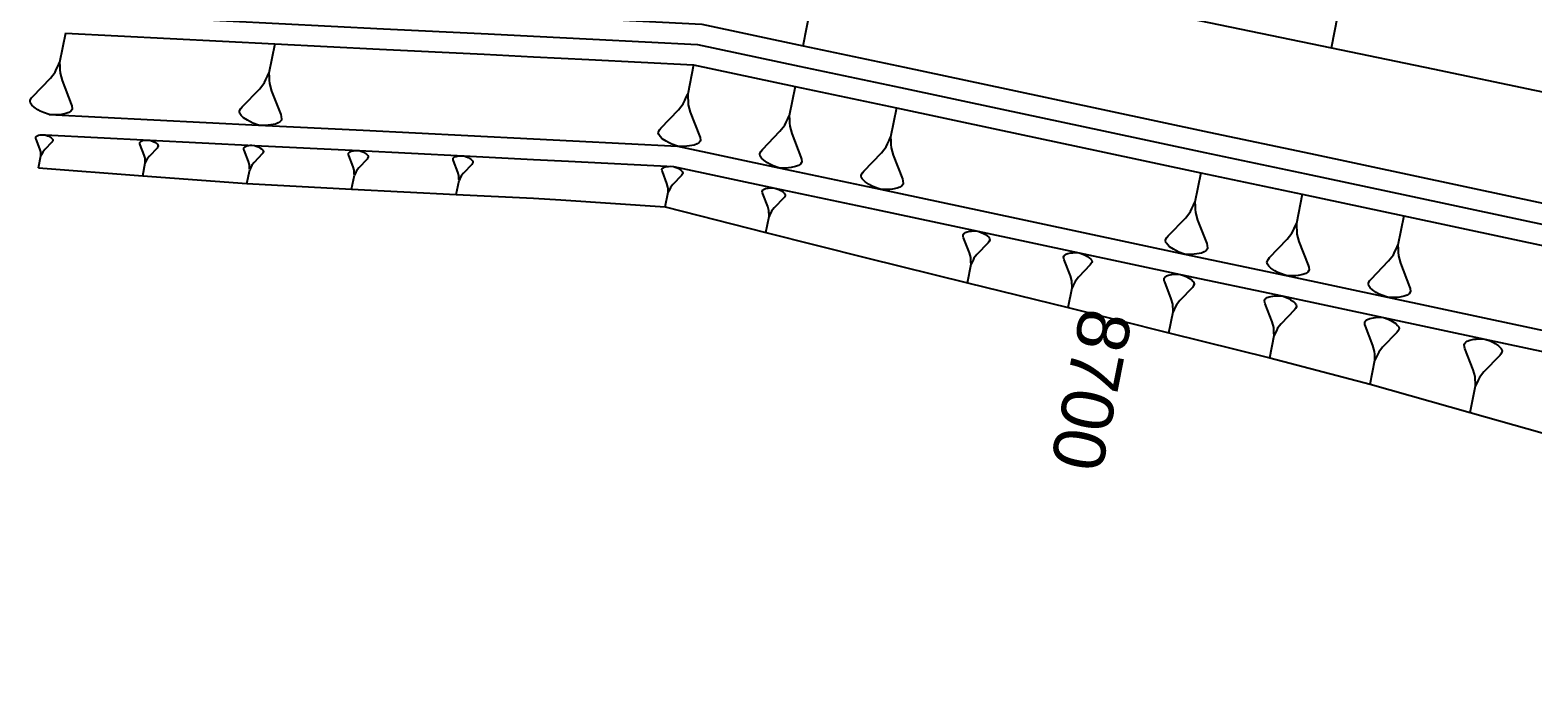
# Model space of a CAD drawing. Extents: x 388537 to 389570, y 804803 to 804975.
# Drawn here: x 389275.7 to 389348.2, y 804832.6 to 804863.9 of the extents above; entities that cross this region are included whole.
import ezdxf
from ezdxf.enums import TextEntityAlignment as Align

# ---------------------------------------------------------------- set-up
doc = ezdxf.new("R2010")
doc.units = 0
doc.layers.get('0').update_dxf_attribs({"linetype": 'CONTINUOUS'})
doc.styles.add('ARIAL', font='ARIAL.FON')

msp = doc.modelspace()

# ---------------------------------------------------------------- linework, layer by layer
at = {"color": 7}
for p, q in [((389312.9995, 804863.1489), (389313.3568, 804864.9431)), ((389338.4691, 804863.0424), (389338.7818, 804864.6127)), ((389277.4322, 804863.7505), (389277.1503, 804862.335)), ((389287.5275, 804863.2433), (389287.2457, 804861.8279)), ((389276.7061, 804861.5825), (389276.9323, 804861.8739)), ((389276.9323, 804861.8739), (389277.005, 804862.0276)), ((389277.005, 804862.0276), (389277.0777, 804862.1813)), ((389277.0777, 804862.1813), (389277.1503, 804862.335)), ((389277.1503, 804862.335), (389277.1585, 804862.1652)), ((389277.1585, 804862.1652), (389277.1668, 804861.9954)), ((389277.1668, 804861.9954), (389277.175, 804861.8256)), ((389287.173, 804861.6742), (389287.2457, 804861.8279)), ((389287.2457, 804861.8279), (389287.2539, 804861.6581)), ((389307.7181, 804862.2288), (389307.4364, 804860.8138)), ((389275.8577, 804860.7003), (389276.7061, 804861.5825)), ((389277.175, 804861.8256), (389277.2723, 804861.4698)), ((389277.2723, 804861.4698), (389277.7181, 804860.3299)), ((389286.8015, 804861.0755), (389287.0277, 804861.3668)), ((389287.0277, 804861.3668), (389287.1004, 804861.5205)), ((389287.1004, 804861.5205), (389287.173, 804861.6742)), ((389287.2539, 804861.6581), (389287.2621, 804861.4883)), ((389287.2621, 804861.4883), (389287.2703, 804861.3185)), ((389287.2703, 804861.3185), (389287.3677, 804860.9628)), ((389312.6089, 804861.1874), (389312.3272, 804859.7724)), ((389275.7285, 804860.4738), (389275.7366, 804860.5142)), ((389275.7529, 804860.3848), (389275.7285, 804860.4738)), ((389275.7366, 804860.5142), (389275.8012, 804860.6275)), ((389275.7852, 804860.3363), (389275.7529, 804860.3848)), ((389275.8012, 804860.6275), (389275.8577, 804860.7003)), ((389285.9532, 804860.1934), (389286.8015, 804861.0755)), ((389287.3677, 804860.9628), (389287.8134, 804859.823)), ((389307.2185, 804860.3528), (389307.2911, 804860.5064)), ((389307.2911, 804860.5064), (389307.3637, 804860.6601)), ((389307.3637, 804860.6601), (389307.4364, 804860.8138)), ((389307.4364, 804860.8138), (389307.4446, 804860.644)), ((389307.4446, 804860.644), (389307.4528, 804860.4742)), ((389307.4528, 804860.4742), (389307.461, 804860.3045)), ((389275.8176, 804860.2878), (389275.7852, 804860.3363)), ((389275.9229, 804860.1828), (389275.8176, 804860.2878)), ((389276.109, 804860.0616), (389275.9229, 804860.1828)), ((389276.2222, 804859.997), (389276.109, 804860.0616)), ((389276.376, 804859.9244), (389276.2222, 804859.997)), ((389276.651, 804859.8276), (389276.376, 804859.9244)), ((389276.9422, 804859.8116), (389276.651, 804859.8276)), ((389277.112, 804859.8199), (389276.9422, 804859.8116)), ((389277.2414, 804859.8361), (389277.112, 804859.8199)), ((389277.4597, 804859.8768), (389277.2414, 804859.8361)), ((389277.5971, 804859.9335), (389277.4597, 804859.8768)), ((389277.6456, 804859.9659), (389277.5971, 804859.9335)), ((389277.6941, 804859.9983), (389277.6456, 804859.9659)), ((389277.7507, 804860.0711), (389277.6941, 804859.9983)), ((389277.7181, 804860.3299), (389277.7424, 804860.2409)), ((389277.7424, 804860.2409), (389277.7587, 804860.1115)), ((389277.7587, 804860.1115), (389277.7507, 804860.0711)), ((389285.824, 804859.9669), (389285.8321, 804860.0073)), ((389285.8484, 804859.878), (389285.824, 804859.9669)), ((389285.8321, 804860.0073), (389285.8967, 804860.1206)), ((389285.8808, 804859.8295), (389285.8484, 804859.878)), ((389285.9131, 804859.781), (389285.8808, 804859.8295)), ((389285.8967, 804860.1206), (389285.9532, 804860.1934)), ((389286.0183, 804859.6759), (389285.9131, 804859.781)), ((389286.2044, 804859.5548), (389286.0183, 804859.6759)), ((389287.8134, 804859.823), (389287.8377, 804859.7341)), ((389287.8377, 804859.7341), (389287.854, 804859.6047)), ((389306.1442, 804859.1796), (389306.9924, 804860.0615)), ((389306.9924, 804860.0615), (389307.2185, 804860.3528)), ((389307.461, 804860.3045), (389307.5584, 804859.9488)), ((389307.5584, 804859.9488), (389308.004, 804858.8093)), ((389312.2545, 804859.6187), (389312.3272, 804859.7724)), ((389312.3272, 804859.7724), (389312.3354, 804859.6026)), ((389317.4997, 804860.146), (389317.218, 804858.731)), ((389286.3177, 804859.4902), (389286.2044, 804859.5548)), ((389286.4714, 804859.4176), (389286.3177, 804859.4902)), ((389286.7464, 804859.3208), (389286.4714, 804859.4176)), ((389287.0375, 804859.3048), (389286.7464, 804859.3208)), ((389287.2073, 804859.3131), (389287.0375, 804859.3048)), ((389287.3367, 804859.3293), (389287.2073, 804859.3131)), ((389287.555, 804859.37), (389287.3367, 804859.3293)), ((389287.6924, 804859.4267), (389287.555, 804859.37)), ((389287.7409, 804859.4591), (389287.6924, 804859.4267)), ((389287.7894, 804859.4915), (389287.7409, 804859.4591)), ((389287.846, 804859.5643), (389287.7894, 804859.4915)), ((389287.854, 804859.6047), (389287.846, 804859.5643)), ((389306.0151, 804858.9531), (389306.0231, 804858.9936)), ((389306.0394, 804858.8642), (389306.0151, 804858.9531)), ((389306.0231, 804858.9936), (389306.0877, 804859.1068)), ((389306.0877, 804859.1068), (389306.1442, 804859.1796)), ((389311.035, 804858.1382), (389311.8831, 804859.0201)), ((389311.8831, 804859.0201), (389312.1093, 804859.3114)), ((389312.1093, 804859.3114), (389312.1819, 804859.465)), ((389312.1819, 804859.465), (389312.2545, 804859.6187)), ((389312.3354, 804859.6026), (389312.3436, 804859.4328)), ((389312.3436, 804859.4328), (389312.3518, 804859.2631)), ((389312.3518, 804859.2631), (389312.4492, 804858.9074)), ((389276.0069, 804858.7318), (389276.0102, 804858.7481)), ((389276.0135, 804858.6793), (389276.0069, 804858.7318)), ((389276.0102, 804858.7481), (389276.0331, 804858.7777)), ((389276.0234, 804858.6433), (389276.0135, 804858.6793)), ((389276.204, 804858.1814), (389276.0234, 804858.6433)), ((389276.0331, 804858.7777), (389276.0527, 804858.7908)), ((389276.0527, 804858.7908), (389276.0724, 804858.8039)), ((389276.0724, 804858.8039), (389276.1281, 804858.8269)), ((389276.1281, 804858.8269), (389276.2165, 804858.8433)), ((389276.2165, 804858.8433), (389276.2689, 804858.8499)), ((389276.2689, 804858.8499), (389276.3378, 804858.8533)), ((389276.3378, 804858.8533), (389276.4557, 804858.8468)), ((389276.7771, 804858.4932), (389276.4334, 804858.1358)), ((389276.4557, 804858.8468), (389276.5672, 804858.8076)), ((389276.5672, 804858.8076), (389276.6294, 804858.7782)), ((389276.6294, 804858.7782), (389276.6753, 804858.752)), ((389276.6753, 804858.752), (389276.7507, 804858.7029)), ((389276.7507, 804858.7029), (389276.7934, 804858.6603)), ((389276.8, 804858.5227), (389276.7771, 804858.4932)), ((389276.7934, 804858.6603), (389276.8065, 804858.6407)), ((389276.8262, 804858.5686), (389276.8, 804858.5227)), ((389276.8065, 804858.6407), (389276.8196, 804858.621)), ((389276.8196, 804858.621), (389276.8295, 804858.585)), ((389276.8295, 804858.585), (389276.8262, 804858.5686)), ((389281.0192, 804858.4693), (389281.0227, 804858.487)), ((389281.0263, 804858.4127), (389281.0192, 804858.4693)), ((389281.0227, 804858.487), (389281.0475, 804858.5188)), ((389281.037, 804858.3739), (389281.0263, 804858.4127)), ((389281.2318, 804857.8756), (389281.037, 804858.3739)), ((389281.0475, 804858.5188), (389281.0687, 804858.533)), ((389281.0687, 804858.533), (389281.0899, 804858.5471)), ((389281.0899, 804858.5471), (389281.1499, 804858.5719)), ((389281.1499, 804858.5719), (389281.2454, 804858.5897)), ((389281.2454, 804858.5897), (389281.3019, 804858.5968)), ((389281.3019, 804858.5968), (389281.3762, 804858.6004)), ((389281.3762, 804858.6004), (389281.5034, 804858.5934)), ((389281.8502, 804858.2119), (389281.4793, 804857.8263)), ((389281.5034, 804858.5934), (389281.6237, 804858.5511)), ((389281.6237, 804858.5511), (389281.6908, 804858.5193)), ((389281.6908, 804858.5193), (389281.7404, 804858.4911)), ((389281.7404, 804858.4911), (389281.8217, 804858.4381)), ((389281.8217, 804858.4381), (389281.8677, 804858.3922)), ((389281.8749, 804858.2438), (389281.8502, 804858.2119)), ((389281.8677, 804858.3922), (389281.8819, 804858.371)), ((389281.9031, 804858.2933), (389281.8749, 804858.2438)), ((389281.8819, 804858.371), (389281.896, 804858.3498)), ((389281.896, 804858.3498), (389281.9067, 804858.311)), ((389281.9067, 804858.311), (389281.9031, 804858.2933)), ((389286.0323, 804858.207), (389286.0361, 804858.2259)), ((389286.0399, 804858.1464), (389286.0323, 804858.207)), ((389286.0361, 804858.2259), (389286.0626, 804858.2601)), ((389286.0626, 804858.2601), (389286.0853, 804858.2752)), ((389286.0853, 804858.2752), (389286.108, 804858.2904)), ((389286.108, 804858.2904), (389286.1724, 804858.317)), ((389286.1724, 804858.317), (389286.2746, 804858.336)), ((389286.2746, 804858.336), (389286.3352, 804858.3436)), ((389286.3352, 804858.3436), (389286.4148, 804858.3475)), ((389286.4148, 804858.3475), (389286.5511, 804858.34)), ((389286.5511, 804858.34), (389286.68, 804858.2947)), ((389286.68, 804858.2947), (389286.752, 804858.2606)), ((389286.752, 804858.2606), (389286.805, 804858.2304)), ((389286.805, 804858.2304), (389286.8922, 804858.1736)), ((389306.0718, 804858.8158), (389306.0394, 804858.8642)), ((389306.1041, 804858.7673), (389306.0718, 804858.8158)), ((389306.2093, 804858.6623), (389306.1041, 804858.7673)), ((389306.3954, 804858.5412), (389306.2093, 804858.6623)), ((389306.5086, 804858.4766), (389306.3954, 804858.5412)), ((389306.6623, 804858.4039), (389306.5086, 804858.4766)), ((389306.9372, 804858.3072), (389306.6623, 804858.4039)), ((389307.2283, 804858.2912), (389306.9372, 804858.3072)), ((389307.3981, 804858.2995), (389307.2283, 804858.2912)), ((389307.5274, 804858.3157), (389307.3981, 804858.2995)), ((389307.7456, 804858.3563), (389307.5274, 804858.3157)), ((389307.883, 804858.4131), (389307.7456, 804858.3563)), ((389307.9315, 804858.4454), (389307.883, 804858.4131)), ((389307.98, 804858.4778), (389307.9315, 804858.4454)), ((389308.0365, 804858.5506), (389307.98, 804858.4778)), ((389308.004, 804858.8093), (389308.0283, 804858.7204)), ((389308.0283, 804858.7204), (389308.0446, 804858.591)), ((389308.0446, 804858.591), (389308.0365, 804858.5506)), ((389312.4492, 804858.9074), (389312.8948, 804857.7679)), ((389316.7739, 804857.9787), (389317.0001, 804858.27)), ((389317.0001, 804858.27), (389317.0727, 804858.4236)), ((389317.0727, 804858.4236), (389317.1453, 804858.5773)), ((389317.1453, 804858.5773), (389317.218, 804858.731)), ((389317.218, 804858.731), (389317.2262, 804858.5612)), ((389317.2262, 804858.5612), (389317.2344, 804858.3914)), ((389317.2344, 804858.3914), (389317.2426, 804858.2217)), ((389317.2426, 804858.2217), (389317.34, 804857.866)), ((389276.1392, 804857.2574), (389276.2534, 804857.8309)), ((389276.2434, 804858.0373), (389276.204, 804858.1814)), ((389276.2468, 804857.9685), (389276.2434, 804858.0373)), ((389276.2501, 804857.8997), (389276.2468, 804857.9685)), ((389276.2534, 804857.8309), (389276.2501, 804857.8997)), ((389276.2829, 804857.8932), (389276.2534, 804857.8309)), ((389276.3123, 804857.9554), (389276.2829, 804857.8932)), ((389276.3417, 804858.0177), (389276.3123, 804857.9554)), ((389276.4334, 804858.1358), (389276.3417, 804858.0177)), ((389281.162, 804856.8786), (389281.2852, 804857.4974)), ((389281.2744, 804857.7201), (389281.2318, 804857.8756)), ((389281.278, 804857.6458), (389281.2744, 804857.7201)), ((389281.2816, 804857.5716), (389281.278, 804857.6458)), ((389281.2852, 804857.4974), (389281.2816, 804857.5716)), ((389281.3169, 804857.5646), (389281.2852, 804857.4974)), ((389281.3487, 804857.6318), (389281.3169, 804857.5646)), ((389281.3805, 804857.6989), (389281.3487, 804857.6318)), ((389281.4793, 804857.8263), (389281.3805, 804857.6989)), ((389286.0513, 804858.1047), (389286.0399, 804858.1464)), ((389286.2601, 804857.5708), (389286.0513, 804858.1047)), ((389286.3057, 804857.4042), (389286.2601, 804857.5708)), ((389286.5253, 804857.518), (389286.4194, 804857.3816)), ((389286.9227, 804857.9312), (389286.5253, 804857.518)), ((389286.8922, 804858.1736), (389286.9415, 804858.1244)), ((389286.9492, 804857.9654), (389286.9227, 804857.9312)), ((389286.9415, 804858.1244), (389286.9566, 804858.1017)), ((389286.9794, 804858.0184), (389286.9492, 804857.9654)), ((389286.9566, 804858.1017), (389286.9718, 804858.079)), ((389286.9718, 804858.079), (389286.9832, 804858.0374)), ((389286.9832, 804858.0374), (389286.9794, 804858.0184)), ((389291.0748, 804857.9523), (389291.0786, 804857.9714)), ((389291.0825, 804857.891), (389291.0748, 804857.9523)), ((389291.0786, 804857.9714), (389291.1053, 804858.0059)), ((389291.094, 804857.849), (389291.0825, 804857.891)), ((389291.3049, 804857.3097), (389291.094, 804857.849)), ((389291.1053, 804858.0059), (389291.1283, 804858.0212)), ((389291.1283, 804858.0212), (389291.1512, 804858.0365)), ((389291.1512, 804858.0365), (389291.2162, 804858.0633)), ((389291.2162, 804858.0633), (389291.3195, 804858.0826)), ((389291.3195, 804858.0826), (389291.3807, 804858.0903)), ((389291.3807, 804858.0903), (389291.4611, 804858.0942)), ((389291.4611, 804858.0942), (389291.5988, 804858.0866)), ((389291.9741, 804857.6737), (389291.5727, 804857.2563)), ((389291.5988, 804858.0866), (389291.729, 804858.0408)), ((389291.729, 804858.0408), (389291.8017, 804858.0064)), ((389291.8017, 804858.0064), (389291.8553, 804857.9759)), ((389291.8553, 804857.9759), (389291.9433, 804857.9186)), ((389291.9433, 804857.9186), (389291.9931, 804857.8689)), ((389292.0009, 804857.7082), (389291.9741, 804857.6737)), ((389291.9931, 804857.8689), (389292.0084, 804857.8459)), ((389292.0315, 804857.7618), (389292.0009, 804857.7082)), ((389292.0084, 804857.8459), (389292.0238, 804857.823)), ((389292.0238, 804857.823), (389292.0353, 804857.7809)), ((389292.0353, 804857.7809), (389292.0315, 804857.7618)), ((389296.1227, 804857.6989), (389296.1265, 804857.718)), ((389296.1304, 804857.6377), (389296.1227, 804857.6989)), ((389296.1265, 804857.718), (389296.1532, 804857.7525)), ((389296.1419, 804857.5957), (389296.1304, 804857.6377)), ((389296.3527, 804857.0565), (389296.1419, 804857.5957)), ((389296.1532, 804857.7525), (389296.1761, 804857.7678)), ((389296.1761, 804857.7678), (389296.1991, 804857.7831)), ((389296.1991, 804857.7831), (389296.2641, 804857.8099)), ((389296.2641, 804857.8099), (389296.3673, 804857.8292)), ((389296.3673, 804857.8292), (389296.4285, 804857.8369)), ((389296.4285, 804857.8369), (389296.5088, 804857.8407)), ((389296.5088, 804857.8407), (389296.6465, 804857.8332)), ((389296.6465, 804857.8332), (389296.7766, 804857.7874)), ((389296.7766, 804857.7874), (389296.8493, 804857.7531)), ((389296.8493, 804857.7531), (389296.9029, 804857.7225)), ((389296.9029, 804857.7225), (389296.9909, 804857.6652)), ((389296.9909, 804857.6652), (389297.0407, 804857.6155)), ((389297.0407, 804857.6155), (389297.056, 804857.5926)), ((389297.079, 804857.5085), (389297.0485, 804857.4549)), ((389297.056, 804857.5926), (389297.0713, 804857.5697)), ((389297.0713, 804857.5697), (389297.0828, 804857.5276)), ((389297.0828, 804857.5276), (389297.079, 804857.5085)), ((389310.9058, 804857.9117), (389310.9139, 804857.9522)), ((389310.9302, 804857.8228), (389310.9058, 804857.9117)), ((389310.9139, 804857.9522), (389310.9785, 804858.0654)), ((389310.9626, 804857.7743), (389310.9302, 804857.8228)), ((389310.9949, 804857.7259), (389310.9626, 804857.7743)), ((389310.9785, 804858.0654), (389311.035, 804858.1382)), ((389311.1001, 804857.6209), (389310.9949, 804857.7259)), ((389311.2862, 804857.4997), (389311.1001, 804857.6209)), ((389311.3994, 804857.4352), (389311.2862, 804857.4997)), ((389312.9273, 804857.5092), (389312.8708, 804857.4364)), ((389312.8948, 804857.7679), (389312.9191, 804857.679)), ((389312.9191, 804857.679), (389312.9354, 804857.5496)), ((389312.9354, 804857.5496), (389312.9273, 804857.5092)), ((389315.9258, 804857.0968), (389316.7739, 804857.9787)), ((389317.34, 804857.866), (389317.7856, 804856.7265)), ((389286.1853, 804856.5026), (389286.3173, 804857.1656)), ((389286.3096, 804857.3247), (389286.3057, 804857.4042)), ((389286.3134, 804857.2451), (389286.3096, 804857.3247)), ((389286.3173, 804857.1656), (389286.3134, 804857.2451)), ((389286.3513, 804857.2376), (389286.3173, 804857.1656)), ((389286.3853, 804857.3096), (389286.3513, 804857.2376)), ((389286.4194, 804857.3816), (389286.3853, 804857.3096)), ((389291.2293, 804856.2306), (389291.3626, 804856.9003)), ((389291.3509, 804857.1413), (389291.3049, 804857.3097)), ((389291.3548, 804857.061), (389291.3509, 804857.1413)), ((389291.3587, 804856.9807), (389291.3548, 804857.061)), ((389291.3626, 804856.9003), (389291.3587, 804856.9807)), ((389291.397, 804856.973), (389291.3626, 804856.9003)), ((389291.4314, 804857.0458), (389291.397, 804856.973)), ((389291.4657, 804857.1185), (389291.4314, 804857.0458)), ((389291.5727, 804857.2563), (389291.4657, 804857.1185)), ((389296.3987, 804856.8883), (389296.3527, 804857.0565)), ((389296.4026, 804856.808), (389296.3987, 804856.8883)), ((389296.4065, 804856.7277), (389296.4026, 804856.808)), ((389296.4791, 804856.7927), (389296.4448, 804856.72)), ((389296.5135, 804856.8654), (389296.4791, 804856.7927)), ((389296.6205, 804857.0032), (389296.5135, 804856.8654)), ((389297.0217, 804857.4205), (389296.6205, 804857.0032)), ((389297.0485, 804857.4549), (389297.0217, 804857.4205)), ((389306.1915, 804857.1853), (389306.1955, 804857.2054)), ((389306.1996, 804857.121), (389306.1915, 804857.1853)), ((389306.1955, 804857.2054), (389306.2236, 804857.2416)), ((389306.2117, 804857.0768), (389306.1996, 804857.121)), ((389306.4332, 804856.5104), (389306.2117, 804857.0768)), ((389306.2236, 804857.2416), (389306.2477, 804857.2577)), ((389306.2477, 804857.2577), (389306.2718, 804857.2738)), ((389306.2718, 804857.2738), (389306.3401, 804857.302)), ((389306.3401, 804857.302), (389306.4486, 804857.3221)), ((389306.4486, 804857.3221), (389306.5129, 804857.3302)), ((389306.5129, 804857.3302), (389306.5973, 804857.3343)), ((389306.5973, 804857.3343), (389306.7419, 804857.3264)), ((389307.1361, 804856.8927), (389306.7145, 804856.4543)), ((389306.7419, 804857.3264), (389306.8786, 804857.2783)), ((389306.8786, 804857.2783), (389306.955, 804857.2422)), ((389306.955, 804857.2422), (389307.0113, 804857.2101)), ((389307.0113, 804857.2101), (389307.1038, 804857.1499)), ((389307.1038, 804857.1499), (389307.1561, 804857.0977)), ((389307.1642, 804856.9289), (389307.1361, 804856.8927)), ((389307.1561, 804857.0977), (389307.1722, 804857.0736)), ((389307.1963, 804856.9852), (389307.1642, 804856.9289)), ((389307.1722, 804857.0736), (389307.1883, 804857.0495)), ((389307.1883, 804857.0495), (389307.2003, 804857.0053)), ((389307.2003, 804857.0053), (389307.1963, 804856.9852)), ((389311.5531, 804857.3625), (389311.3994, 804857.4352)), ((389311.828, 804857.2658), (389311.5531, 804857.3625)), ((389312.1191, 804857.2498), (389311.828, 804857.2658)), ((389312.2889, 804857.2581), (389312.1191, 804857.2498)), ((389312.4182, 804857.2743), (389312.2889, 804857.2581)), ((389312.6364, 804857.3149), (389312.4182, 804857.2743)), ((389312.7738, 804857.3716), (389312.6364, 804857.3149)), ((389312.8223, 804857.404), (389312.7738, 804857.3716)), ((389312.8708, 804857.4364), (389312.8223, 804857.404)), ((389315.7966, 804856.8703), (389315.8047, 804856.9108)), ((389315.821, 804856.7814), (389315.7966, 804856.8703)), ((389315.8047, 804856.9108), (389315.8693, 804857.024)), ((389315.8533, 804856.7329), (389315.821, 804856.7814)), ((389315.8693, 804857.024), (389315.9258, 804857.0968)), ((389332.1721, 804857.0219), (389331.8903, 804855.6068)), ((389296.2771, 804855.9779), (389296.4104, 804856.6473)), ((389296.4104, 804856.6473), (389296.4065, 804856.7277)), ((389296.4448, 804856.72), (389296.4104, 804856.6473)), ((389306.3538, 804855.377), (389306.4938, 804856.0804)), ((389306.4816, 804856.3336), (389306.4332, 804856.5104)), ((389306.4857, 804856.2492), (389306.4816, 804856.3336)), ((389306.4897, 804856.1648), (389306.4857, 804856.2492)), ((389306.4938, 804856.0804), (389306.4897, 804856.1648)), ((389306.5299, 804856.1568), (389306.4938, 804856.0804)), ((389306.566, 804856.2332), (389306.5299, 804856.1568)), ((389306.6021, 804856.3096), (389306.566, 804856.2332)), ((389306.7145, 804856.4543), (389306.6021, 804856.3096)), ((389311.0282, 804856.13), (389311.0326, 804856.1521)), ((389311.0371, 804856.0594), (389311.0282, 804856.13)), ((389311.0326, 804856.1521), (389311.0634, 804856.1918)), ((389311.0504, 804856.0109), (389311.0371, 804856.0594)), ((389311.0634, 804856.1918), (389311.0899, 804856.2095)), ((389311.0899, 804856.2095), (389311.1164, 804856.2272)), ((389311.1164, 804856.2272), (389311.1914, 804856.2582)), ((389311.1914, 804856.2582), (389311.3105, 804856.2803)), ((389311.3105, 804856.2803), (389311.3812, 804856.2892)), ((389311.3812, 804856.2892), (389311.4738, 804856.2937)), ((389311.4738, 804856.2937), (389311.6327, 804856.285)), ((389311.6327, 804856.285), (389311.7829, 804856.2322)), ((389311.7829, 804856.2322), (389311.8667, 804856.1925)), ((389311.8667, 804856.1925), (389311.9286, 804856.1573)), ((389311.9286, 804856.1573), (389312.0301, 804856.0911)), ((389312.0301, 804856.0911), (389312.0876, 804856.0338)), ((389312.0876, 804856.0338), (389312.1052, 804856.0073)), ((389315.8857, 804856.6845), (389315.8533, 804856.7329)), ((389315.9909, 804856.5795), (389315.8857, 804856.6845)), ((389316.177, 804856.4583), (389315.9909, 804856.5795)), ((389316.2902, 804856.3938), (389316.177, 804856.4583)), ((389316.4439, 804856.3211), (389316.2902, 804856.3938)), ((389316.7188, 804856.2243), (389316.4439, 804856.3211)), ((389317.0099, 804856.2084), (389316.7188, 804856.2243)), ((389317.1797, 804856.2166), (389317.0099, 804856.2084)), ((389317.309, 804856.2329), (389317.1797, 804856.2166)), ((389317.5272, 804856.2735), (389317.309, 804856.2329)), ((389317.6646, 804856.3302), (389317.5272, 804856.2735)), ((389317.7131, 804856.3626), (389317.6646, 804856.3302)), ((389317.7616, 804856.395), (389317.7131, 804856.3626)), ((389317.8181, 804856.4678), (389317.7616, 804856.395)), ((389317.7856, 804856.7265), (389317.8099, 804856.6376)), ((389317.8099, 804856.6376), (389317.8262, 804856.5082)), ((389317.8262, 804856.5082), (389317.8181, 804856.4678)), ((389311.2936, 804855.3887), (389311.0504, 804856.0109)), ((389311.3468, 804855.1946), (389311.2936, 804855.3887)), ((389311.6026, 804855.3272), (389311.4792, 804855.1682)), ((389312.0657, 804855.8087), (389311.6026, 804855.3272)), ((389312.0966, 804855.8484), (389312.0657, 804855.8087)), ((389312.1318, 804855.9103), (389312.0966, 804855.8484)), ((389312.1052, 804856.0073), (389312.1229, 804855.9809)), ((389312.1229, 804855.9809), (389312.1362, 804855.9323)), ((389312.1362, 804855.9323), (389312.1318, 804855.9103)), ((389331.7451, 804855.2995), (389331.8177, 804855.4531)), ((389331.8177, 804855.4531), (389331.8903, 804855.6068)), ((389331.8903, 804855.6068), (389331.8986, 804855.437)), ((389331.8986, 804855.437), (389331.9068, 804855.2673)), ((389337.0629, 804855.9805), (389336.7811, 804854.5654)), ((389311.2064, 804854.144), (389311.3602, 804854.9165)), ((389311.3513, 804855.1019), (389311.3468, 804855.1946)), ((389311.3557, 804855.0092), (389311.3513, 804855.1019)), ((389311.3602, 804854.9165), (389311.3557, 804855.0092)), ((389311.3999, 804855.0004), (389311.3602, 804854.9165)), ((389311.4395, 804855.0843), (389311.3999, 804855.0004)), ((389311.4792, 804855.1682), (389311.4395, 804855.0843)), ((389330.5982, 804853.9726), (389331.4463, 804854.8546)), ((389331.4463, 804854.8546), (389331.6724, 804855.1458)), ((389331.6724, 804855.1458), (389331.7451, 804855.2995)), ((389331.9068, 804855.2673), (389331.915, 804855.0975)), ((389331.915, 804855.0975), (389332.0123, 804854.7418)), ((389332.0123, 804854.7418), (389332.458, 804853.6023)), ((389341.9537, 804854.9391), (389341.6719, 804853.524)), ((389320.7095, 804854.0215), (389320.7147, 804854.0472)), ((389320.7199, 804853.9392), (389320.7095, 804854.0215)), ((389320.7147, 804854.0472), (389320.7506, 804854.0936)), ((389320.7354, 804853.8826), (389320.7199, 804853.9392)), ((389321.019, 804853.1573), (389320.7354, 804853.8826)), ((389320.7506, 804854.0936), (389320.7815, 804854.1142)), ((389320.7815, 804854.1142), (389320.8124, 804854.1348)), ((389320.8124, 804854.1348), (389320.8998, 804854.1709)), ((389320.8998, 804854.1709), (389321.0387, 804854.1967)), ((389321.0387, 804854.1967), (389321.121, 804854.2071)), ((389321.121, 804854.2071), (389321.2291, 804854.2123)), ((389321.2291, 804854.2123), (389321.4143, 804854.2022)), ((389321.4143, 804854.2022), (389321.5893, 804854.1406)), ((389321.5893, 804854.1406), (389321.6871, 804854.0944)), ((389321.6871, 804854.0944), (389321.7592, 804854.0533)), ((389321.7592, 804854.0533), (389321.8776, 804853.9762)), ((389321.8776, 804853.9762), (389321.9446, 804853.9093)), ((389321.9446, 804853.9093), (389321.9652, 804853.8785)), ((389321.9652, 804853.8785), (389321.9858, 804853.8476)), ((389330.477, 804853.7866), (389330.5416, 804853.8998)), ((389330.5416, 804853.8998), (389330.5982, 804853.9726)), ((389336.3371, 804853.8132), (389336.5632, 804854.1044)), ((389336.5632, 804854.1044), (389336.6359, 804854.2581)), ((389336.6359, 804854.2581), (389336.7085, 804854.4118)), ((389336.7085, 804854.4118), (389336.7811, 804854.5654)), ((389336.7811, 804854.5654), (389336.7894, 804854.3957)), ((389336.7894, 804854.3957), (389336.7976, 804854.2259)), ((389336.7976, 804854.2259), (389336.8058, 804854.0561)), ((389336.8058, 804854.0561), (389336.9031, 804853.7005)), ((389321.0809, 804852.931), (389321.019, 804853.1573)), ((389321.9191, 804853.6469), (389321.3792, 804853.0856)), ((389321.955, 804853.6932), (389321.9191, 804853.6469)), ((389321.9961, 804853.7653), (389321.955, 804853.6932)), ((389321.9858, 804853.8476), (389322.0013, 804853.791)), ((389322.0013, 804853.791), (389321.9961, 804853.7653)), ((389325.7605, 804853.1276), (389325.9075, 804853.155)), ((389325.9075, 804853.155), (389325.9947, 804853.166)), ((389325.9947, 804853.166), (389326.109, 804853.1715)), ((389326.109, 804853.1715), (389326.3051, 804853.1608)), ((389326.3051, 804853.1608), (389326.4903, 804853.0956)), ((389330.469, 804853.7461), (389330.477, 804853.7866)), ((389330.4933, 804853.6572), (389330.469, 804853.7461)), ((389330.5257, 804853.6087), (389330.4933, 804853.6572)), ((389330.5581, 804853.5602), (389330.5257, 804853.6087)), ((389330.6633, 804853.4552), (389330.5581, 804853.5602)), ((389330.8493, 804853.3341), (389330.6633, 804853.4552)), ((389330.9626, 804853.2695), (389330.8493, 804853.3341)), ((389331.1162, 804853.1969), (389330.9626, 804853.2695)), ((389331.3912, 804853.1001), (389331.1162, 804853.1969)), ((389332.1996, 804853.1493), (389331.9814, 804853.1087)), ((389332.337, 804853.206), (389332.1996, 804853.1493)), ((389332.3855, 804853.2384), (389332.337, 804853.206)), ((389332.434, 804853.2708), (389332.3855, 804853.2384)), ((389332.4905, 804853.3436), (389332.434, 804853.2708)), ((389332.458, 804853.6023), (389332.4823, 804853.5134)), ((389332.4823, 804853.5134), (389332.4986, 804853.384)), ((389332.4986, 804853.384), (389332.4905, 804853.3436)), ((389335.4889, 804852.9312), (389336.3371, 804853.8132)), ((389336.9031, 804853.7005), (389337.3488, 804852.5609)), ((389341.454, 804853.063), (389341.5267, 804853.2167)), ((389341.5267, 804853.2167), (389341.5993, 804853.3704)), ((389341.5993, 804853.3704), (389341.6719, 804853.524)), ((389341.6719, 804853.524), (389341.6802, 804853.3543)), ((389341.6802, 804853.3543), (389341.6884, 804853.1845)), ((389341.6884, 804853.1845), (389341.6966, 804853.0147)), ((389320.9173, 804851.7062), (389321.0966, 804852.6068)), ((389321.0862, 804852.8229), (389321.0809, 804852.931)), ((389321.0914, 804852.7149), (389321.0862, 804852.8229)), ((389321.0966, 804852.6068), (389321.0914, 804852.7149)), ((389321.1429, 804852.7046), (389321.0966, 804852.6068)), ((389321.1891, 804852.8024), (389321.1429, 804852.7046)), ((389321.2353, 804852.9002), (389321.1891, 804852.8024)), ((389321.3792, 804853.0856), (389321.2353, 804852.9002)), ((389325.5591, 804852.9695), (389325.5645, 804852.9968)), ((389325.5701, 804852.8824), (389325.5591, 804852.9695)), ((389325.5645, 804852.9968), (389325.6026, 804853.0458)), ((389325.5865, 804852.8225), (389325.5701, 804852.8824)), ((389325.8867, 804852.0548), (389325.5865, 804852.8225)), ((389325.6026, 804853.0458), (389325.6353, 804853.0676)), ((389325.6353, 804853.0676), (389325.668, 804853.0894)), ((389325.668, 804853.0894), (389325.7605, 804853.1276)), ((389326.8394, 804852.573), (389326.268, 804851.9789)), ((389326.4903, 804853.0956), (389326.5939, 804853.0466)), ((389326.5939, 804853.0466), (389326.6702, 804853.0031)), ((389326.6702, 804853.0031), (389326.7955, 804852.9216)), ((389326.7955, 804852.9216), (389326.8664, 804852.8508)), ((389326.8774, 804852.6221), (389326.8394, 804852.573)), ((389326.8664, 804852.8508), (389326.8882, 804852.8181)), ((389326.9209, 804852.6984), (389326.8774, 804852.6221)), ((389326.8882, 804852.8181), (389326.91, 804852.7855)), ((389326.91, 804852.7855), (389326.9264, 804852.7256)), ((389326.9264, 804852.7256), (389326.9209, 804852.6984)), ((389331.6823, 804853.0842), (389331.3912, 804853.1001)), ((389331.852, 804853.0924), (389331.6823, 804853.0842)), ((389331.9814, 804853.1087), (389331.852, 804853.0924)), ((389335.3598, 804852.7047), (389335.3678, 804852.7451)), ((389335.3841, 804852.6158), (389335.3598, 804852.7047)), ((389335.3678, 804852.7451), (389335.4324, 804852.8584)), ((389335.4165, 804852.5673), (389335.3841, 804852.6158)), ((389335.4489, 804852.5188), (389335.4165, 804852.5673)), ((389335.4324, 804852.8584), (389335.4889, 804852.9312)), ((389335.5541, 804852.4138), (389335.4489, 804852.5188)), ((389335.7401, 804852.2927), (389335.5541, 804852.4138)), ((389337.3488, 804852.5609), (389337.3731, 804852.472)), ((389337.3731, 804852.472), (389337.3894, 804852.3426)), ((389340.3797, 804851.8898), (389341.2279, 804852.7718)), ((389341.2279, 804852.7718), (389341.454, 804853.063)), ((389341.6966, 804853.0147), (389341.7939, 804852.6591)), ((389341.7939, 804852.6591), (389342.2396, 804851.5195)), ((389325.9522, 804851.8152), (389325.8867, 804852.0548)), ((389325.9578, 804851.7009), (389325.9522, 804851.8152)), ((389325.9633, 804851.5865), (389325.9578, 804851.7009)), ((389326.1157, 804851.7827), (389326.0667, 804851.6792)), ((389326.268, 804851.9789), (389326.1157, 804851.7827)), ((389330.4009, 804851.9156), (389330.4067, 804851.9446)), ((389330.4126, 804851.8227), (389330.4009, 804851.9156)), ((389330.4067, 804851.9446), (389330.4473, 804851.9969)), ((389330.4301, 804851.7589), (389330.4126, 804851.8227)), ((389330.75, 804850.9408), (389330.4301, 804851.7589)), ((389330.4473, 804851.9969), (389330.4821, 804852.0201)), ((389330.4821, 804852.0201), (389330.5169, 804852.0433)), ((389330.5169, 804852.0433), (389330.6155, 804852.0841)), ((389330.6155, 804852.0841), (389330.7722, 804852.1132)), ((389330.7722, 804852.1132), (389330.8651, 804852.1249)), ((389330.8651, 804852.1249), (389330.987, 804852.1308)), ((389330.987, 804852.1308), (389331.1959, 804852.1194)), ((389331.1959, 804852.1194), (389331.3933, 804852.0499)), ((389331.3933, 804852.0499), (389331.5036, 804851.9977)), ((389331.5036, 804851.9977), (389331.5849, 804851.9514)), ((389331.5849, 804851.9514), (389331.7185, 804851.8644)), ((389331.7185, 804851.8644), (389331.794, 804851.789)), ((389331.794, 804851.789), (389331.8173, 804851.7542)), ((389331.8173, 804851.7542), (389331.8405, 804851.7194)), ((389331.8405, 804851.7194), (389331.858, 804851.6556)), ((389335.8534, 804852.2281), (389335.7401, 804852.2927)), ((389336.007, 804852.1555), (389335.8534, 804852.2281)), ((389336.282, 804852.0587), (389336.007, 804852.1555)), ((389336.5731, 804852.0428), (389336.282, 804852.0587)), ((389336.7428, 804852.051), (389336.5731, 804852.0428)), ((389336.8722, 804852.0673), (389336.7428, 804852.051)), ((389337.0904, 804852.1079), (389336.8722, 804852.0673)), ((389337.2278, 804852.1646), (389337.0904, 804852.1079)), ((389337.2763, 804852.197), (389337.2278, 804852.1646)), ((389337.3248, 804852.2294), (389337.2763, 804852.197)), ((389337.3813, 804852.3022), (389337.3248, 804852.2294)), ((389337.3894, 804852.3426), (389337.3813, 804852.3022)), ((389340.2506, 804851.6633), (389340.2586, 804851.7037)), ((389340.2586, 804851.7037), (389340.3232, 804851.817)), ((389340.3232, 804851.817), (389340.3797, 804851.8898)), ((389325.779, 804850.5188), (389325.9689, 804851.4721)), ((389325.9689, 804851.4721), (389325.9633, 804851.5865)), ((389326.0178, 804851.5756), (389325.9689, 804851.4721)), ((389326.0667, 804851.6792), (389326.0178, 804851.5756)), ((389331.7652, 804851.493), (389331.1563, 804850.8599)), ((389331.8058, 804851.5453), (389331.7652, 804851.493)), ((389331.8522, 804851.6266), (389331.8058, 804851.5453)), ((389331.858, 804851.6556), (389331.8522, 804851.6266)), ((389335.2921, 804850.9479), (389335.329, 804850.9726)), ((389335.329, 804850.9726), (389335.3659, 804850.9973)), ((389335.3659, 804850.9973), (389335.4706, 804851.0405)), ((389335.4706, 804851.0405), (389335.637, 804851.0714)), ((389335.637, 804851.0714), (389335.7355, 804851.0838)), ((389335.7355, 804851.0838), (389335.8649, 804851.0901)), ((389335.8649, 804851.0901), (389336.0867, 804851.078)), ((389336.0867, 804851.078), (389336.2962, 804851.0042)), ((389336.2962, 804851.0042), (389336.4133, 804850.9489)), ((389340.2749, 804851.5744), (389340.2506, 804851.6633)), ((389340.3073, 804851.5259), (389340.2749, 804851.5744)), ((389340.3397, 804851.4774), (389340.3073, 804851.5259)), ((389340.4448, 804851.3724), (389340.3397, 804851.4774)), ((389340.6309, 804851.2513), (389340.4448, 804851.3724)), ((389340.7441, 804851.1867), (389340.6309, 804851.2513)), ((389340.8978, 804851.1141), (389340.7441, 804851.1867)), ((389341.1728, 804851.0173), (389340.8978, 804851.1141)), ((389341.4639, 804851.0014), (389341.1728, 804851.0173)), ((389341.6336, 804851.0096), (389341.4639, 804851.0014)), ((389341.763, 804851.0259), (389341.6336, 804851.0096)), ((389341.9812, 804851.0665), (389341.763, 804851.0259)), ((389342.1186, 804851.1232), (389341.9812, 804851.0665)), ((389342.1671, 804851.1556), (389342.1186, 804851.1232)), ((389342.2156, 804851.188), (389342.1671, 804851.1556)), ((389342.2721, 804851.2608), (389342.2156, 804851.188)), ((389342.2396, 804851.5195), (389342.2639, 804851.4305)), ((389342.2639, 804851.4305), (389342.2802, 804851.3012)), ((389342.2802, 804851.3012), (389342.2721, 804851.2608)), ((389330.6353, 804849.3039), (389330.8376, 804850.3198)), ((389330.8199, 804850.6854), (389330.75, 804850.9408)), ((389330.8258, 804850.5636), (389330.8199, 804850.6854)), ((389330.8317, 804850.4417), (389330.8258, 804850.5636)), ((389330.8376, 804850.3198), (389330.8317, 804850.4417)), ((389330.8897, 804850.4301), (389330.8376, 804850.3198)), ((389330.9419, 804850.5404), (389330.8897, 804850.4301)), ((389330.994, 804850.6508), (389330.9419, 804850.5404)), ((389331.1563, 804850.8599), (389330.994, 804850.6508)), ((389335.2428, 804850.8616), (389335.249, 804850.8924)), ((389335.2552, 804850.7631), (389335.2428, 804850.8616)), ((389335.249, 804850.8924), (389335.2921, 804850.9479)), ((389335.2738, 804850.6953), (389335.2552, 804850.7631)), ((389335.6134, 804849.8269), (389335.2738, 804850.6953)), ((389336.691, 804850.4131), (389336.0447, 804849.741)), ((389336.4133, 804850.9489), (389336.4996, 804850.8996)), ((389336.4996, 804850.8996), (389336.6414, 804850.8073)), ((389336.6414, 804850.8073), (389336.7216, 804850.7273)), ((389336.7341, 804850.4686), (389336.691, 804850.4131)), ((389336.7216, 804850.7273), (389336.7462, 804850.6904)), ((389336.7833, 804850.5549), (389336.7341, 804850.4686)), ((389336.7462, 804850.6904), (389336.7709, 804850.6534)), ((389336.7709, 804850.6534), (389336.7895, 804850.5857)), ((389336.7895, 804850.5857), (389336.7833, 804850.5549)), ((389335.6875, 804849.5559), (389335.6134, 804849.8269)), ((389335.6938, 804849.4265), (389335.6875, 804849.5559)), ((389335.8724, 804849.5191), (389335.817, 804849.402)), ((389336.0447, 804849.741), (389335.8724, 804849.5191)), ((389340.0725, 804849.8045), (389340.079, 804849.8376)), ((389340.0858, 804849.6988), (389340.0725, 804849.8045)), ((389340.079, 804849.8376), (389340.1252, 804849.8971)), ((389340.1057, 804849.6262), (389340.0858, 804849.6988)), ((389340.4699, 804848.6948), (389340.1057, 804849.6262)), ((389340.1252, 804849.8971), (389340.1649, 804849.9235)), ((389340.1649, 804849.9235), (389340.2045, 804849.95)), ((389340.2045, 804849.95), (389340.3168, 804849.9964)), ((389340.3168, 804849.9964), (389340.4952, 804850.0295)), ((389340.4952, 804850.0295), (389340.6009, 804850.0428)), ((389340.6009, 804850.0428), (389340.7396, 804850.0496)), ((389340.7396, 804850.0496), (389340.9775, 804850.0366)), ((389340.9775, 804850.0366), (389341.2022, 804849.9575)), ((389341.2022, 804849.9575), (389341.3278, 804849.8981)), ((389341.3278, 804849.8981), (389341.4204, 804849.8453)), ((389341.4204, 804849.8453), (389341.5724, 804849.7463)), ((389341.5724, 804849.7463), (389341.6584, 804849.6605)), ((389341.6584, 804849.6605), (389341.6848, 804849.6209)), ((389341.6848, 804849.6209), (389341.7113, 804849.5813)), ((389341.7113, 804849.5813), (389341.7312, 804849.5086)), ((389341.7312, 804849.5086), (389341.7246, 804849.4755)), ((389335.4916, 804848.0894), (389335.7063, 804849.1678)), ((389335.7001, 804849.2971), (389335.6938, 804849.4265)), ((389335.7063, 804849.1678), (389335.7001, 804849.2971)), ((389335.7617, 804849.2849), (389335.7063, 804849.1678)), ((389335.817, 804849.402), (389335.7617, 804849.2849)), ((389341.6256, 804849.3235), (389340.9325, 804848.6027)), ((389341.6718, 804849.383), (389341.6256, 804849.3235)), ((389341.7246, 804849.4755), (389341.6718, 804849.383)), ((389344.8783, 804848.7759), (389344.9292, 804848.8415)), ((389344.9292, 804848.8415), (389344.9729, 804848.8706)), ((389344.9729, 804848.8706), (389345.0165, 804848.8998)), ((389345.0165, 804848.8998), (389345.1403, 804848.9508)), ((389345.1403, 804848.9508), (389345.3368, 804848.9874)), ((389345.3368, 804848.9874), (389345.4533, 804849.0021)), ((389345.4533, 804849.0021), (389345.6062, 804849.0095)), ((389345.6062, 804849.0095), (389345.8683, 804848.9951)), ((389345.8683, 804848.9951), (389346.1159, 804848.908)), ((389346.1159, 804848.908), (389346.2543, 804848.8426)), ((389346.2543, 804848.8426), (389346.3563, 804848.7844)), ((389346.3563, 804848.7844), (389346.5238, 804848.6753)), ((389340.5494, 804848.4041), (389340.4699, 804848.6948)), ((389340.5561, 804848.2654), (389340.5494, 804848.4041)), ((389340.5628, 804848.1266), (389340.5561, 804848.2654)), ((389340.5696, 804847.9879), (389340.5628, 804848.1266)), ((389340.6289, 804848.1135), (389340.5696, 804847.9879)), ((389340.6883, 804848.2391), (389340.6289, 804848.1135)), ((389340.7476, 804848.3647), (389340.6883, 804848.2391)), ((389340.9325, 804848.6027), (389340.7476, 804848.3647)), ((389344.871, 804848.7395), (389344.8783, 804848.7759)), ((389344.8857, 804848.623), (389344.871, 804848.7395)), ((389344.9076, 804848.5429), (389344.8857, 804848.623)), ((389345.3089, 804847.5167), (389344.9076, 804848.5429)), ((389346.5825, 804848.2094), (389345.8187, 804847.4152)), ((389346.5238, 804848.6753), (389346.6185, 804848.5808)), ((389346.6334, 804848.275), (389346.5825, 804848.2094)), ((389346.6185, 804848.5808), (389346.6477, 804848.5371)), ((389346.6915, 804848.377), (389346.6334, 804848.275)), ((389346.6477, 804848.5371), (389346.6769, 804848.4935)), ((389346.6769, 804848.4935), (389346.6988, 804848.4134)), ((389346.6988, 804848.4134), (389346.6915, 804848.377)), ((389340.3393, 804846.8314), (389340.5696, 804847.9879)), ((389345.3966, 804847.1964), (389345.3089, 804847.5167)), ((389345.8187, 804847.4152), (389345.615, 804847.1529)), ((389345.165, 804845.4634), (389345.4188, 804846.7377)), ((389345.404, 804847.0435), (389345.3966, 804847.1964)), ((389345.4114, 804846.8906), (389345.404, 804847.0435)), ((389345.4188, 804846.7377), (389345.4114, 804846.8906)), ((389345.4842, 804846.8761), (389345.4188, 804846.7377)), ((389345.5496, 804847.0145), (389345.4842, 804846.8761)), ((389345.615, 804847.1529), (389345.5496, 804847.0145))]:
    msp.add_line(p, q, dxfattribs=at)
at = {"color": 7, "linetype": 'CONTINUOUS'}
for points in [[(389300, 804872.3035), (389304.3261, 804870.7972), (389309.0938, 804869.1372), (389313.9896, 804868.1214), (389318.8855, 804867.1056), (389323.7814, 804866.0898), (389328.6773, 804865.074), (389333.5732, 804864.0582), (389338.4691, 804863.0424), (389343.365, 804862.0266), (389348.2609, 804861.0108), (389353.1568, 804859.995), (389358.0527, 804858.9792), (389362.9486, 804857.9634), (389367.8445, 804856.9476), (389372.7404, 804855.9318), (389377.6363, 804854.916), (389382.5322, 804853.9002), (389387.428, 804852.8844), (389392.3239, 804851.8686), (389397.2198, 804850.8529), (389400, 804850.276)], [(389277.6275, 804864.7313), (389282.6751, 804864.4777), (389287.7228, 804864.224), (389292.7704, 804863.9704), (389297.8181, 804863.7168), (389300, 804863.6071)], [(389300, 804864.5977), (389303.061, 804864.4439), (389308.1087, 804864.1903), (389312.9995, 804863.1489), (389317.8903, 804862.1075), (389322.7811, 804861.0661), (389327.6719, 804860.0248), (389332.5627, 804858.9834), (389337.4535, 804857.942), (389342.3443, 804856.9006), (389347.2351, 804855.8592), (389352.1259, 804854.8179), (389357.0167, 804853.7765), (389361.9075, 804852.7351), (389366.7983, 804851.6937), (389371.6891, 804850.6523), (389376.5799, 804849.611), (389381.4707, 804848.5696), (389386.3615, 804847.5282), (389391.2523, 804846.4868), (389396.1431, 804845.4454), (389400, 804844.6242)], [(389300, 804863.6071), (389302.8658, 804863.4632), (389307.9134, 804863.2095), (389312.8042, 804862.1681), (389317.695, 804861.1268), (389322.5858, 804860.0854), (389327.4766, 804859.044), (389332.3674, 804858.0026), (389337.2582, 804856.9613), (389342.149, 804855.9199), (389347.0398, 804854.8785), (389351.9306, 804853.8371), (389356.8214, 804852.7957), (389361.7122, 804851.7544), (389366.603, 804850.713), (389371.4938, 804849.6716), (389376.3846, 804848.6302), (389381.2754, 804847.5888), (389386.1662, 804846.5475), (389391.057, 804845.5061), (389395.9478, 804844.4647), (389400, 804843.6019)], [(389276.651, 804859.8276), (389281.6987, 804859.5742), (389286.7464, 804859.3208), (389291.7941, 804859.0674), (389296.8418, 804858.814), (389300, 804858.6554)], [(389276.4557, 804858.8468), (389281.5034, 804858.5934), (389286.5511, 804858.34), (389291.5988, 804858.0866), (389296.6465, 804857.8332), (389300, 804857.6649)], [(389300, 804858.6554), (389301.8895, 804858.5606), (389306.9372, 804858.3072), (389311.828, 804857.2658), (389316.7188, 804856.2243), (389321.6096, 804855.1829), (389326.5004, 804854.1415), (389331.3912, 804853.1001), (389336.282, 804852.0587), (389341.1728, 804851.0173), (389346.0636, 804849.9759), (389350.9544, 804848.9345), (389355.8452, 804847.8931), (389360.736, 804846.8517), (389365.6268, 804845.8103), (389370.5175, 804844.7688), (389375.4083, 804843.7274), (389380.2991, 804842.686), (389385.1899, 804841.6446), (389390.0807, 804840.6032), (389394.9715, 804839.5618), (389399.8623, 804838.5204), (389400, 804838.4911)], [(389300, 804857.6649), (389301.6942, 804857.5798), (389306.7419, 804857.3264), (389311.6327, 804856.285), (389316.5235, 804855.2436), (389321.4143, 804854.2022), (389326.3051, 804853.1608), (389331.1959, 804852.1194), (389336.0867, 804851.078), (389340.9775, 804850.0366), (389345.8683, 804848.9951), (389350.7591, 804847.9537), (389355.6499, 804846.9123), (389360.5407, 804845.8709), (389365.4315, 804844.8295), (389370.3223, 804843.7881), (389375.213, 804842.7467), (389380.1038, 804841.7053), (389384.9946, 804840.6639), (389389.8854, 804839.6225), (389394.7762, 804838.5811), (389399.667, 804837.5396), (389400, 804837.4687)], [(389276.1392, 804857.2574), (389281.162, 804856.8786), (389286.1853, 804856.5026), (389291.2293, 804856.2306), (389296.2771, 804855.9779), (389300, 804855.7892)], [(389300, 804855.7892), (389301.3243, 804855.722), (389306.3538, 804855.377), (389311.2064, 804854.144), (389316.059, 804852.9109), (389320.9173, 804851.7062), (389325.779, 804850.5188), (389330.6353, 804849.3039), (389335.4916, 804848.0894), (389340.3393, 804846.8314), (389345.165, 804845.4634), (389349.9908, 804844.0954), (389354.776, 804842.5235), (389359.5632, 804840.962), (389364.4557, 804839.9292), (389369.3553, 804838.9321), (389374.3188, 804838.2557), (389379.2029, 804837.181), (389384.0279, 804835.8088), (389388.8981, 804834.6643), (389393.796, 804833.6584), (389398.7356, 804832.8621), (389400, 804832.6053)]]:
    msp.add_lwpolyline(points, dxfattribs=at)
at = {"color": 1, "linetype": 'CONTINUOUS'}
for points in [[(389277.4322, 804863.7505), (389282.4798, 804863.4969), (389287.5275, 804863.2433), (389292.5751, 804862.9897), (389297.6228, 804862.736), (389300, 804862.6166)], [(389300, 804862.6166), (389302.6705, 804862.4824), (389307.7181, 804862.2288), (389312.6089, 804861.1874), (389317.4997, 804860.146), (389322.3905, 804859.1046), (389327.2813, 804858.0633), (389332.1721, 804857.0219), (389337.0629, 804855.9805), (389341.9537, 804854.9391), (389346.8445, 804853.8977), (389351.7353, 804852.8564), (389356.6261, 804851.815), (389361.5169, 804850.7736), (389366.4077, 804849.7322), (389371.2985, 804848.6909), (389376.1893, 804847.6495), (389381.0801, 804846.6081), (389385.9709, 804845.5667), (389390.8617, 804844.5253), (389395.7525, 804843.484), (389400, 804842.5796)]]:
    msp.add_lwpolyline(points, dxfattribs=at)

# ---------------------------------------------------------------- texts
at = {"color": 2, "style": 'ARIAL'}
msp.add_text('8700', height=2.5, rotation=258.738, dxfattribs=at).set_placement((389328.8825, 804850.1028), align=Align.TOP_LEFT)

doc.saveas('drawing.dxf')
